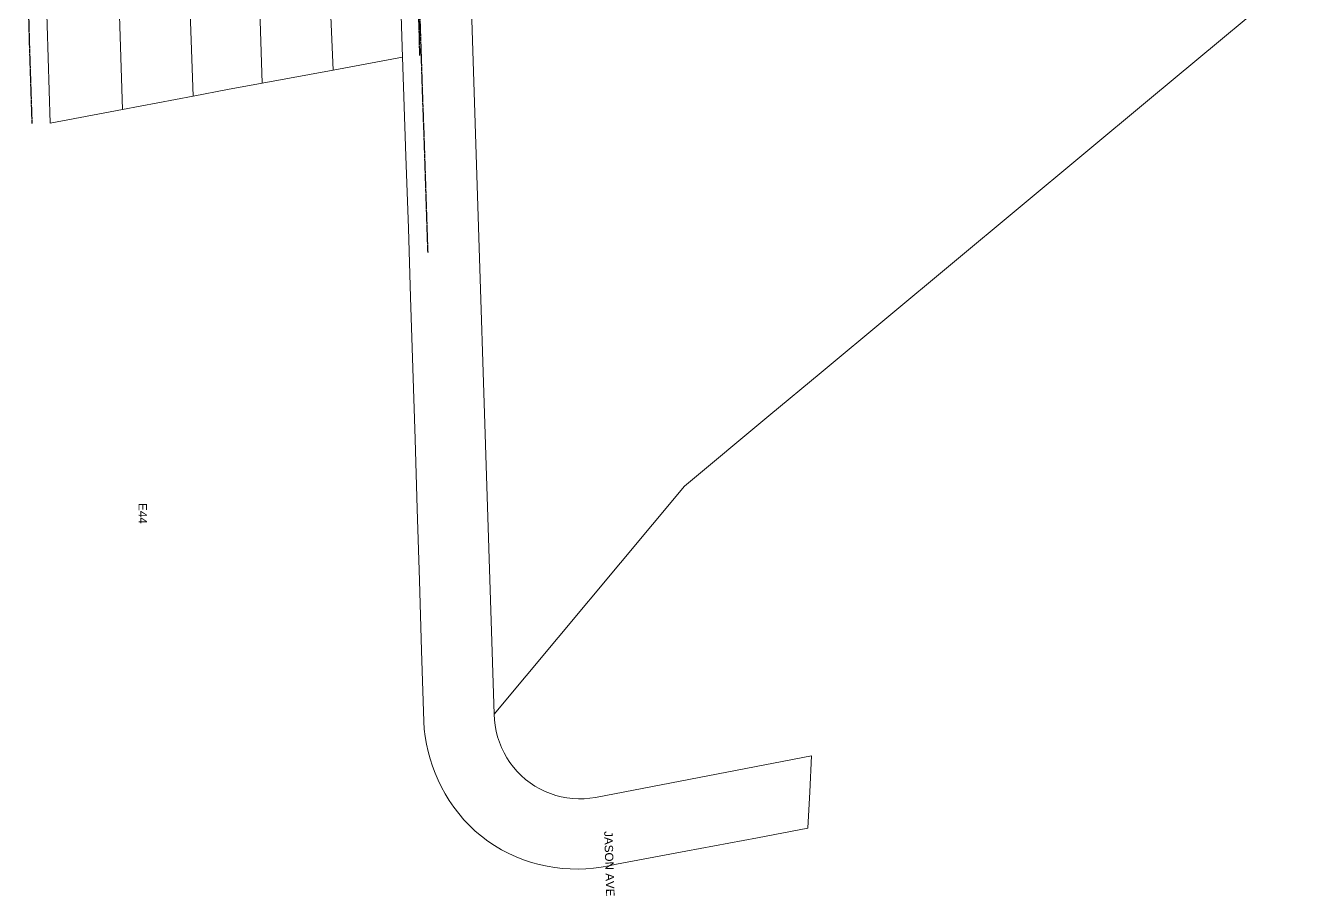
# Model space of a CAD drawing. Header units: metres. Extents: x 303026 to 304293, y 6173158 to 6174419.
# Drawn here: x 303880.7 to 304159.4, y 6173266.9 to 6173454.6 of the extents above; entities that cross this region are included whole.
import ezdxf

# ---------------------------------------------------------------- set-up
doc = ezdxf.new("R2010")
doc.units = ezdxf.units.M
doc.linetypes.add('Cable Exist OH', pattern=[1, 1, 0])
doc.layers.add('Cadastre Land Parcels_SP_EXT', color=9, linetype='Continuous', lineweight=5)
doc.layers.add('Cadastre Roads_SP_EXT', color=9, linetype='Continuous', lineweight=5)
doc.layers.add('Mains_LV_EXT', color=7, linetype='Continuous')
doc.layers.add('Mains_SL_EXT', color=7, linetype='Continuous')
doc.styles.get("Standard").update_dxf_attribs({"font": 'arial.ttf'})

msp = doc.modelspace()

# ---------------------------------------------------------------- linework, layer by layer
at = {"layer": 'Cadastre Land Parcels_SP_EXT', "linetype": 'Continuous'}
for points in [[(303960.77, 6173486.02), (303945.34, 6173483.2), (303947.03, 6173445.05), (303962.01, 6173447.83), (303960.77, 6173486.02)], [(303947.03, 6173445.05), (303945.34, 6173483.2), (303930.49, 6173480.42), (303931.69, 6173442.23), (303947.03, 6173445.05)], [(303930.49, 6173480.42), (303915.43, 6173477.62), (303916.79, 6173439.43), (303924.23, 6173440.88), (303931.69, 6173442.23), (303930.49, 6173480.42)], [(303916.79, 6173439.43), (303915.43, 6173477.62), (303900.36, 6173474.83), (303901.55, 6173436.54), (303916.79, 6173439.43)], [(303900.36, 6173474.83), (303888.11, 6173472.58), (303884.88, 6173468.92), (303885.98, 6173433.62), (303901.55, 6173436.54), (303900.36, 6173474.83)]]:
    msp.add_lwpolyline(points, close=True, dxfattribs=at)
msp.add_lwpolyline([(303976.5, 6173469.37), (303981.77, 6173306.12), (304022.88, 6173355.34), (304041.09, 6173370.49), (304052.34, 6173379.84), (304123.22, 6173438.81), (304159.41, 6173468.92)], dxfattribs=at)
at = {"layer": 'Cadastre Roads_SP_EXT', "linetype": 'Continuous'}
msp.add_lwpolyline([(303960.77, 6173486.02), (303962.01, 6173447.83), (303962.74, 6173426.45), (303963.25, 6173410.97), (303963.74, 6173396.06), (303964.25, 6173380.76), (303964.75, 6173365.46), (303965.18, 6173350.45), (303965.65, 6173334.98), (303966.08, 6173319.9), (303966.57, 6173304.58), (303966.68, 6173302.94), (303966.88, 6173301.31), (303967.15, 6173299.69), (303967.5, 6173298.08), (303967.93, 6173296.49), (303968.43, 6173294.93), (303969.01, 6173293.39), (303969.66, 6173291.88), (303970.38, 6173290.41), (303971.17, 6173288.97), (303972.09, 6173287.49), (303973.07, 6173286.07), (303974.13, 6173284.7), (303975.25, 6173283.38), (303976.45, 6173282.13), (303977.7, 6173280.93), (303979.01, 6173279.81), (303980.39, 6173278.76), (303981.85, 6173277.79), (303983.36, 6173276.91), (303984.92, 6173276.11), (303986.51, 6173275.38), (303988.14, 6173274.74), (303989.8, 6173274.17), (303991.49, 6173273.69), (303993.2, 6173273.33), (303994.85, 6173273.04), (303996.52, 6173272.86), (303998.2, 6173272.75), (303999.88, 6173272.73), (304001.56, 6173272.78), (304003.23, 6173272.92), (304004.9, 6173273.13), (304006.55, 6173273.43), (304008.19, 6173273.8), (304023.14, 6173276.58), (304038.59, 6173279.49), (304049.49, 6173281.52), (304049.88, 6173289.36), (304050.27, 6173297.17), (304003.65, 6173288.18), (304002.43, 6173287.99), (304001.19, 6173287.89), (303999.95, 6173287.87), (303998.72, 6173287.94), (303997.49, 6173288.09), (303996.27, 6173288.31), (303995.07, 6173288.62), (303993.9, 6173289.01), (303992.75, 6173289.48), (303991.64, 6173290.02), (303990.56, 6173290.64), (303989.53, 6173291.32), (303988.55, 6173292.08), (303987.62, 6173292.9), (303986.75, 6173293.77), (303985.93, 6173294.71), (303985.18, 6173295.7), (303984.5, 6173296.73), (303983.9, 6173297.81), (303983.36, 6173298.92), (303982.9, 6173300.07), (303982.52, 6173301.25), (303982.22, 6173302.45), (303981.99, 6173303.67), (303981.85, 6173304.9), (303981.77, 6173306.12), (303981.77, 6173306.12), (303976.5, 6173469.37)], dxfattribs=at)
at = {"layer": 'Mains_LV_EXT', "linetype": 'Cable Exist OH'}
for points in [[(303965.74, 6173448.2), (303964.62, 6173490.8)], [(303880.69, 6173475.02), (303881.99, 6173433.51)]]:
    msp.add_lwpolyline(points, dxfattribs=at)
at = {"layer": 'Mains_SL_EXT', "linetype": 'Cable Exist OH'}
msp.add_lwpolyline([(303964.62, 6173490.8), (303966.01, 6173447.98), (303967.43, 6173405.69)], dxfattribs=at)

# ---------------------------------------------------------------- texts
at = {"layer": 'Cadastre Roads_SP_EXT'}
msp.add_text('JASON AVE', height=1.8, rotation=271.8394, dxfattribs=at).set_placement((304005.52, 6173280.89))
at = {"layer": 'Mains_LV_EXT'}
msp.add_text('E44', height=1.8, rotation=269.8692, dxfattribs=at).set_placement((303905.02, 6173351.68))

doc.saveas('drawing.dxf')
